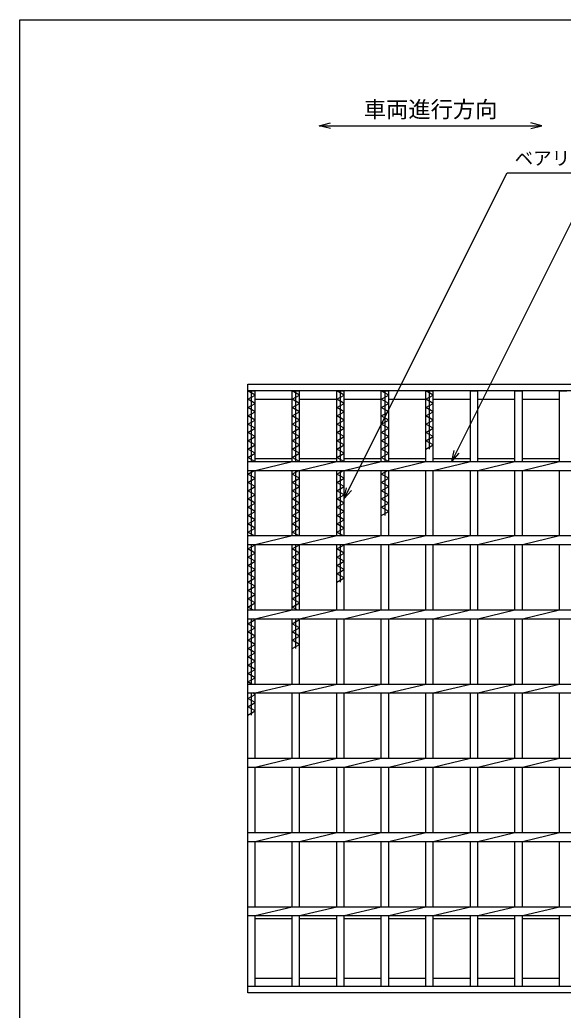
# Model space of a CAD drawing. Units: millimetres, scale not verified. Extents: x -910 to 866, y -641 to 527.
# Drawn here: x -864 to -498, y -140 to 527 of the extents above; entities that cross this region are included whole.
import ezdxf
from ezdxf.enums import TextEntityAlignment as Align

# ---------------------------------------------------------------- set-up
doc = ezdxf.new("R2010")
doc.units = ezdxf.units.MM
doc.header["$LTSCALE"] = 5
for name, color, linetype, lineweight in [('0_2', 150, 'Continuous', 25), ('16', 3, 'Continuous', 25), ('22', 4, 'Continuous', 25)]:
    doc.layers.add(name, color=color, linetype=linetype, lineweight=lineweight)
doc.styles.add('ベクトル', font='')
doc.styles.get('ベクトル').set_extended_font_data('ベクトル')

msp = doc.modelspace()

# ---------------------------------------------------------------- linework, layer by layer
at = {"layer": '0_2'}
for p, q in [((-864.5, -573.25), (-864.5, 526.75)), ((-864.5, 526.75), (865.5, 526.75))]:
    msp.add_line(p, q, dxfattribs=at)
at = {"layer": '0_2', "color": 4}
for p, q in [((-662.792, 455.417), (-655.292, 457.417)), ((-655.292, 453.417), (-662.792, 455.417)), ((-662.792, 455.417), (-512.792, 455.417)), ((-512.792, 455.417), (-520.292, 457.417)), ((-520.292, 453.417), (-512.792, 455.417))]:
    msp.add_line(p, q, dxfattribs=at)
at = {"layer": '16'}
for p, q in [((-711, 281.25), (-211, 281.25)), ((-711, 276.75), (-711, 281.25)), ((-211, 276.75), (-711, 276.75)), ((-711, -124.25), (-711, 276.75)), ((-711, 276.75), (-706, 276.75)), ((-706, 273.95), (-711, 276.75)), ((-711, 271.15), (-706, 273.95)), ((-708.5, 229.25), (-708.5, 276.75)), ((-706, 229.25), (-706, 276.75)), ((-681, 229.25), (-681, 276.75)), ((-681, 276.75), (-676, 276.75)), ((-676, 273.95), (-681, 276.75)), ((-681, 271.15), (-676, 273.95)), ((-678.5, 229.25), (-678.5, 276.75)), ((-676, 229.25), (-676, 276.75)), ((-651, 229.25), (-651, 276.75)), ((-651, 276.75), (-646, 276.75)), ((-646, 273.95), (-651, 276.75)), ((-651, 271.15), (-646, 273.95)), ((-648.5, 229.25), (-648.5, 276.75)), ((-646, 229.25), (-646, 276.75)), ((-621, 229.25), (-621, 276.75)), ((-621, 276.75), (-616, 276.75)), ((-616, 273.95), (-621, 276.75)), ((-621, 271.15), (-616, 273.95)), ((-618.5, 229.25), (-618.5, 276.75)), ((-616, 229.25), (-616, 276.75)), ((-591, 229.25), (-591, 276.75)), ((-591, 276.75), (-586, 276.75)), ((-586, 273.95), (-591, 276.75)), ((-591, 271.15), (-586, 273.95)), ((-588.5, 237.55), (-588.5, 276.75)), ((-586, 229.25), (-586, 276.75)), ((-561, 229.25), (-561, 276.75)), ((-561, 276.75), (-556, 276.75)), ((-556, 229.25), (-556, 276.75)), ((-531, 229.25), (-531, 276.75)), ((-531, 276.75), (-526, 276.75)), ((-526, 229.25), (-526, 276.75)), ((-501, 229.25), (-501, 276.75)), ((-501, 276.75), (-496, 276.75)), ((-706, 268.35), (-711, 271.15)), ((-711, 265.55), (-706, 268.35)), ((-706, 271.25), (-681, 271.25)), ((-676, 268.35), (-681, 271.15)), ((-681, 265.55), (-676, 268.35)), ((-676, 271.25), (-651, 271.25)), ((-646, 268.35), (-651, 271.15)), ((-651, 265.55), (-646, 268.35)), ((-646, 271.25), (-621, 271.25)), ((-616, 268.35), (-621, 271.15)), ((-621, 265.55), (-616, 268.35)), ((-616, 271.25), (-591, 271.25)), ((-586, 268.35), (-591, 271.15)), ((-591, 265.55), (-586, 268.35)), ((-586, 271.25), (-561, 271.25)), ((-556, 271.25), (-531, 271.25)), ((-526, 271.25), (-501, 271.25)), ((-706, 262.75), (-711, 265.55)), ((-711, 259.95), (-706, 262.75)), ((-676, 262.75), (-681, 265.55)), ((-681, 259.95), (-676, 262.75)), ((-646, 262.75), (-651, 265.55)), ((-651, 259.95), (-646, 262.75)), ((-616, 262.75), (-621, 265.55)), ((-621, 259.95), (-616, 262.75)), ((-586, 262.75), (-591, 265.55)), ((-591, 259.95), (-586, 262.75)), ((-706, 257.15), (-711, 259.95)), ((-711, 254.35), (-706, 257.15)), ((-706, 251.55), (-711, 254.35)), ((-676, 257.15), (-681, 259.95)), ((-681, 254.35), (-676, 257.15)), ((-676, 251.55), (-681, 254.35)), ((-646, 257.15), (-651, 259.95)), ((-651, 254.35), (-646, 257.15)), ((-646, 251.55), (-651, 254.35)), ((-616, 257.15), (-621, 259.95)), ((-621, 254.35), (-616, 257.15)), ((-616, 251.55), (-621, 254.35)), ((-586, 257.15), (-591, 259.95)), ((-591, 254.35), (-586, 257.15)), ((-586, 251.55), (-591, 254.35)), ((-711, 248.75), (-706, 251.55)), ((-706, 245.95), (-711, 248.75)), ((-681, 248.75), (-676, 251.55)), ((-676, 245.95), (-681, 248.75)), ((-651, 248.75), (-646, 251.55)), ((-646, 245.95), (-651, 248.75)), ((-621, 248.75), (-616, 251.55)), ((-616, 245.95), (-621, 248.75)), ((-591, 248.75), (-586, 251.55)), ((-586, 245.95), (-591, 248.75)), ((-711, 243.15), (-706, 245.95)), ((-706, 240.35), (-711, 243.15)), ((-711, 237.55), (-706, 240.35)), ((-681, 243.15), (-676, 245.95)), ((-676, 240.35), (-681, 243.15)), ((-681, 237.55), (-676, 240.35)), ((-651, 243.15), (-646, 245.95)), ((-646, 240.35), (-651, 243.15)), ((-651, 237.55), (-646, 240.35)), ((-621, 243.15), (-616, 245.95)), ((-616, 240.35), (-621, 243.15)), ((-621, 237.55), (-616, 240.35)), ((-591, 243.15), (-586, 245.95)), ((-586, 240.35), (-591, 243.15)), ((-591, 237.55), (-586, 240.35)), ((-706, 234.75), (-711, 237.55)), ((-711, 231.95), (-706, 234.75)), ((-676, 234.75), (-681, 237.55)), ((-681, 231.95), (-676, 234.75)), ((-646, 234.75), (-651, 237.55)), ((-651, 231.95), (-646, 234.75)), ((-616, 234.75), (-621, 237.55)), ((-621, 231.95), (-616, 234.75)), ((-706.179, 229.25), (-711, 231.95)), ((-711, 229.25), (-211, 229.25)), ((-711, 223.25), (-711, 229.25)), ((-706, 231.25), (-681, 231.25)), ((-706, 223.25), (-681, 229.25)), ((-676.179, 229.25), (-681, 231.95)), ((-676, 231.25), (-651, 231.25)), ((-676, 223.25), (-651, 229.25)), ((-646.179, 229.25), (-651, 231.95)), ((-646, 231.25), (-621, 231.25)), ((-646, 223.25), (-621, 229.25)), ((-616.179, 229.25), (-621, 231.95)), ((-616, 231.25), (-591, 231.25)), ((-616, 223.25), (-591, 229.25)), ((-586, 231.25), (-561, 231.25)), ((-586, 223.25), (-561, 229.25)), ((-556, 231.25), (-531, 231.25)), ((-556, 223.25), (-531, 229.25)), ((-526, 231.25), (-501, 231.25)), ((-526, 223.25), (-501, 229.25)), ((-711, 223.25), (-211, 223.25)), ((-711, 220.75), (-706.536, 223.25)), ((-706, 217.95), (-711, 220.75)), ((-708.5, 179.25), (-708.5, 223.25)), ((-706, 179.25), (-706, 223.25)), ((-681, 179.25), (-681, 223.25)), ((-681, 220.75), (-676.536, 223.25)), ((-676, 217.95), (-681, 220.75)), ((-678.5, 179.25), (-678.5, 223.25)), ((-676, 179.25), (-676, 223.25)), ((-651, 179.25), (-651, 223.25)), ((-651, 220.75), (-646.536, 223.25)), ((-646, 217.95), (-651, 220.75)), ((-648.5, 179.25), (-648.5, 223.25)), ((-646, 179.25), (-646, 223.25)), ((-621, 179.25), (-621, 223.25)), ((-621, 220.75), (-616.536, 223.25)), ((-616, 217.95), (-621, 220.75)), ((-618.5, 192.75), (-618.5, 223.25)), ((-616, 179.25), (-616, 223.25)), ((-591, 179.25), (-591, 223.25)), ((-586, 179.25), (-586, 223.25)), ((-561, 179.25), (-561, 223.25)), ((-556, 179.25), (-556, 223.25)), ((-531, 179.25), (-531, 223.25)), ((-526, 179.25), (-526, 223.25)), ((-501, 179.25), (-501, 223.25)), ((-711, 215.15), (-706, 217.95)), ((-706, 212.35), (-711, 215.15)), ((-681, 215.15), (-676, 217.95)), ((-676, 212.35), (-681, 215.15)), ((-651, 215.15), (-646, 217.95)), ((-646, 212.35), (-651, 215.15)), ((-621, 215.15), (-616, 217.95)), ((-616, 212.35), (-621, 215.15)), ((-711, 209.55), (-706, 212.35)), ((-706, 206.75), (-711, 209.55)), ((-681, 209.55), (-676, 212.35)), ((-676, 206.75), (-681, 209.55)), ((-651, 209.55), (-646, 212.35)), ((-646, 206.75), (-651, 209.55)), ((-621, 209.55), (-616, 212.35)), ((-616, 206.75), (-621, 209.55)), ((-711, 203.95), (-706, 206.75)), ((-706, 201.15), (-711, 203.95)), ((-711, 198.35), (-706, 201.15)), ((-681, 203.95), (-676, 206.75)), ((-676, 201.15), (-681, 203.95)), ((-681, 198.35), (-676, 201.15)), ((-651, 203.95), (-646, 206.75)), ((-646, 201.15), (-651, 203.95)), ((-651, 198.35), (-646, 201.15)), ((-621, 203.95), (-616, 206.75)), ((-616, 201.15), (-621, 203.95)), ((-621, 198.35), (-616, 201.15)), ((-706, 195.55), (-711, 198.35)), ((-711, 192.75), (-706, 195.55)), ((-676, 195.55), (-681, 198.35)), ((-681, 192.75), (-676, 195.55)), ((-646, 195.55), (-651, 198.35)), ((-651, 192.75), (-646, 195.55)), ((-616, 195.55), (-621, 198.35)), ((-621, 192.75), (-616, 195.55)), ((-706, 189.95), (-711, 192.75)), ((-711, 187.15), (-706, 189.95)), ((-706, 184.35), (-711, 187.15)), ((-676, 189.95), (-681, 192.75)), ((-681, 187.15), (-676, 189.95)), ((-676, 184.35), (-681, 187.15)), ((-646, 189.95), (-651, 192.75)), ((-651, 187.15), (-646, 189.95)), ((-646, 184.35), (-651, 187.15)), ((-711, 181.55), (-706, 184.35)), ((-706.893, 179.25), (-711, 181.55)), ((-681, 181.55), (-676, 184.35)), ((-676.893, 179.25), (-681, 181.55)), ((-651, 181.55), (-646, 184.35)), ((-646.893, 179.25), (-651, 181.55)), ((-711, 179.25), (-211, 179.25)), ((-711, 173.25), (-711, 179.25)), ((-706, 173.25), (-681, 179.25)), ((-676, 173.25), (-651, 179.25)), ((-646, 173.25), (-621, 179.25)), ((-616, 173.25), (-591, 179.25)), ((-586, 173.25), (-561, 179.25)), ((-556, 173.25), (-531, 179.25)), ((-526, 173.25), (-501, 179.25)), ((-711, 173.25), (-211, 173.25)), ((-711, 170.35), (-706, 173.15)), ((-706, 167.55), (-711, 170.35)), ((-711, 164.75), (-706, 167.55)), ((-708.5, 129.25), (-708.5, 173.25)), ((-706, 173.15), (-706.179, 173.25)), ((-706, 129.25), (-706, 173.25)), ((-681, 129.25), (-681, 173.25)), ((-681, 170.35), (-676, 173.15)), ((-676, 167.55), (-681, 170.35)), ((-681, 164.75), (-676, 167.55)), ((-678.5, 129.25), (-678.5, 173.25)), ((-676, 173.15), (-676.179, 173.25)), ((-676, 129.25), (-676, 173.25)), ((-651, 129.25), (-651, 173.25)), ((-651, 170.35), (-646, 173.15)), ((-646, 167.55), (-651, 170.35)), ((-651, 164.75), (-646, 167.55)), ((-648.5, 147.95), (-648.5, 173.25)), ((-646, 173.15), (-646.179, 173.25)), ((-646, 129.25), (-646, 173.25)), ((-621, 129.25), (-621, 173.25)), ((-616, 129.25), (-616, 173.25)), ((-591, 129.25), (-591, 173.25)), ((-586, 129.25), (-586, 173.25)), ((-561, 129.25), (-561, 173.25)), ((-556, 129.25), (-556, 173.25)), ((-531, 129.25), (-531, 173.25)), ((-526, 129.25), (-526, 173.25)), ((-501, 129.25), (-501, 173.25)), ((-706, 161.95), (-711, 164.75)), ((-711, 159.15), (-706, 161.95)), ((-676, 161.95), (-681, 164.75)), ((-681, 159.15), (-676, 161.95)), ((-646, 161.95), (-651, 164.75)), ((-651, 159.15), (-646, 161.95)), ((-706, 156.35), (-711, 159.15)), ((-711, 153.55), (-706, 156.35)), ((-706, 150.75), (-711, 153.55)), ((-676, 156.35), (-681, 159.15)), ((-681, 153.55), (-676, 156.35)), ((-676, 150.75), (-681, 153.55)), ((-646, 156.35), (-651, 159.15)), ((-651, 153.55), (-646, 156.35)), ((-646, 150.75), (-651, 153.55)), ((-711, 147.95), (-706, 150.75)), ((-706, 145.15), (-711, 147.95)), ((-681, 147.95), (-676, 150.75)), ((-676, 145.15), (-681, 147.95)), ((-651, 147.95), (-646, 150.75)), ((-711, 142.35), (-706, 145.15)), ((-706, 139.55), (-711, 142.35)), ((-681, 142.35), (-676, 145.15)), ((-676, 139.55), (-681, 142.35)), ((-711, 136.75), (-706, 139.55)), ((-706, 133.95), (-711, 136.75)), ((-711, 131.15), (-706, 133.95)), ((-681, 136.75), (-676, 139.55)), ((-676, 133.95), (-681, 136.75)), ((-681, 131.15), (-676, 133.95)), ((-707.607, 129.25), (-711, 131.15)), ((-711, 129.25), (-211, 129.25)), ((-711, 123.25), (-711, 129.25)), ((-706, 123.25), (-681, 129.25)), ((-677.607, 129.25), (-681, 131.15)), ((-676, 123.25), (-651, 129.25)), ((-646, 123.25), (-621, 129.25)), ((-616, 123.25), (-591, 129.25)), ((-586, 123.25), (-561, 129.25)), ((-556, 123.25), (-531, 129.25)), ((-526, 123.25), (-501, 129.25)), ((-711, 123.25), (-211, 123.25)), ((-711, 119.95), (-706, 122.75)), ((-708.5, 79.25), (-708.5, 123.25)), ((-706, 122.75), (-706.893, 123.25)), ((-706, 79.25), (-706, 123.25)), ((-681, 79.25), (-681, 123.25)), ((-681, 119.95), (-676, 122.75)), ((-678.5, 103.15), (-678.5, 123.25)), ((-676, 122.75), (-676.893, 123.25)), ((-676, 79.25), (-676, 123.25)), ((-651, 79.25), (-651, 123.25)), ((-646, 79.25), (-646, 123.25)), ((-621, 79.25), (-621, 123.25)), ((-616, 79.25), (-616, 123.25)), ((-591, 79.25), (-591, 123.25)), ((-586, 79.25), (-586, 123.25)), ((-561, 79.25), (-561, 123.25)), ((-556, 79.25), (-556, 123.25)), ((-531, 79.25), (-531, 123.25)), ((-526, 79.25), (-526, 123.25)), ((-501, 79.25), (-501, 123.25)), ((-706, 117.15), (-711, 119.95)), ((-711, 114.35), (-706, 117.15)), ((-706, 111.55), (-711, 114.35)), ((-676, 117.15), (-681, 119.95)), ((-681, 114.35), (-676, 117.15)), ((-676, 111.55), (-681, 114.35)), ((-711, 108.75), (-706, 111.55)), ((-706, 105.95), (-711, 108.75)), ((-681, 108.75), (-676, 111.55)), ((-676, 105.95), (-681, 108.75)), ((-711, 103.15), (-706, 105.95)), ((-706, 100.35), (-711, 103.15)), ((-711, 97.55), (-706, 100.35)), ((-681, 103.15), (-676, 105.95)), ((-706, 94.75), (-711, 97.55)), ((-711, 91.95), (-706, 94.75)), ((-706, 89.15), (-711, 91.95)), ((-711, 86.35), (-706, 89.15)), ((-706, 83.55), (-711, 86.35)), ((-711, 80.75), (-706, 83.55)), ((-708.321, 79.25), (-711, 80.75)), ((-711, 79.25), (-211, 79.25)), ((-711, 73.25), (-711, 79.25)), ((-706, 73.25), (-681, 79.25)), ((-676, 73.25), (-651, 79.25)), ((-646, 73.25), (-621, 79.25)), ((-616, 73.25), (-591, 79.25)), ((-586, 73.25), (-561, 79.25)), ((-556, 73.25), (-531, 79.25)), ((-526, 73.25), (-501, 79.25)), ((-711, 73.25), (-211, 73.25)), ((-711, 69.55), (-706, 72.35)), ((-706, 66.75), (-711, 69.55)), ((-711, 63.95), (-706, 66.75)), ((-708.5, 58.35), (-708.5, 73.25)), ((-706, 72.35), (-707.607, 73.25)), ((-706, 29.25), (-706, 73.25)), ((-681, 29.25), (-681, 73.25)), ((-676, 29.25), (-676, 73.25)), ((-651, 29.25), (-651, 73.25)), ((-646, 29.25), (-646, 73.25)), ((-621, 29.25), (-621, 73.25)), ((-616, 29.25), (-616, 73.25)), ((-591, 29.25), (-591, 73.25)), ((-586, 29.25), (-586, 73.25)), ((-561, 29.25), (-561, 73.25)), ((-556, 29.25), (-556, 73.25)), ((-531, 29.25), (-531, 73.25)), ((-526, 29.25), (-526, 73.25)), ((-501, 29.25), (-501, 73.25)), ((-706, 61.15), (-711, 63.95)), ((-711, 58.35), (-706, 61.15)), ((-711, 29.25), (-211, 29.25)), ((-711, 23.25), (-711, 29.25)), ((-706, 23.25), (-681, 29.25)), ((-676, 23.25), (-651, 29.25)), ((-646, 23.25), (-621, 29.25)), ((-616, 23.25), (-591, 29.25)), ((-586, 23.25), (-561, 29.25)), ((-556, 23.25), (-531, 29.25)), ((-526, 23.25), (-501, 29.25)), ((-711, 23.25), (-211, 23.25)), ((-706, -20.75), (-706, 23.25)), ((-681, -20.75), (-681, 23.25)), ((-676, -20.75), (-676, 23.25)), ((-651, -20.75), (-651, 23.25)), ((-646, -20.75), (-646, 23.25)), ((-621, -20.75), (-621, 23.25)), ((-616, -20.75), (-616, 23.25)), ((-591, -20.75), (-591, 23.25)), ((-586, -20.75), (-586, 23.25)), ((-561, -20.75), (-561, 23.25)), ((-556, -20.75), (-556, 23.25)), ((-531, -20.75), (-531, 23.25)), ((-526, -20.75), (-526, 23.25)), ((-501, -20.75), (-501, 23.25)), ((-711, -20.75), (-211, -20.75)), ((-711, -26.75), (-711, -20.75)), ((-706, -26.75), (-681, -20.75)), ((-676, -26.75), (-651, -20.75)), ((-646, -26.75), (-621, -20.75)), ((-616, -26.75), (-591, -20.75)), ((-586, -26.75), (-561, -20.75)), ((-556, -26.75), (-531, -20.75)), ((-526, -26.75), (-501, -20.75)), ((-711, -26.75), (-211, -26.75)), ((-706, -70.75), (-706, -26.75)), ((-681, -70.75), (-681, -26.75)), ((-676, -70.75), (-676, -26.75)), ((-651, -70.75), (-651, -26.75)), ((-646, -70.75), (-646, -26.75)), ((-621, -70.75), (-621, -26.75)), ((-616, -70.75), (-616, -26.75)), ((-591, -70.75), (-591, -26.75)), ((-586, -70.75), (-586, -26.75)), ((-561, -70.75), (-561, -26.75)), ((-556, -70.75), (-556, -26.75)), ((-531, -70.75), (-531, -26.75)), ((-526, -70.75), (-526, -26.75)), ((-501, -70.75), (-501, -26.75)), ((-711, -70.75), (-211, -70.75)), ((-711, -76.75), (-711, -70.75)), ((-706, -76.75), (-681, -70.75)), ((-676, -76.75), (-651, -70.75)), ((-646, -76.75), (-621, -70.75)), ((-616, -76.75), (-591, -70.75)), ((-586, -76.75), (-561, -70.75)), ((-556, -76.75), (-531, -70.75)), ((-526, -76.75), (-501, -70.75)), ((-711, -76.75), (-211, -76.75)), ((-706, -124.25), (-706, -76.75)), ((-706, -78.75), (-681, -78.75)), ((-681, -124.25), (-681, -76.75)), ((-676, -124.25), (-676, -76.75)), ((-676, -78.75), (-651, -78.75)), ((-651, -124.25), (-651, -76.75)), ((-646, -124.25), (-646, -76.75)), ((-646, -78.75), (-621, -78.75)), ((-621, -124.25), (-621, -76.75)), ((-616, -124.25), (-616, -76.75)), ((-616, -78.75), (-591, -78.75)), ((-591, -124.25), (-591, -76.75)), ((-586, -124.25), (-586, -76.75)), ((-586, -78.75), (-561, -78.75)), ((-561, -124.25), (-561, -76.75)), ((-556, -124.25), (-556, -76.75)), ((-556, -78.75), (-531, -78.75)), ((-531, -124.25), (-531, -76.75)), ((-526, -124.25), (-526, -76.75)), ((-526, -78.75), (-501, -78.75)), ((-501, -124.25), (-501, -76.75)), ((-706, -118.75), (-681, -118.75)), ((-676, -118.75), (-651, -118.75)), ((-646, -118.75), (-621, -118.75)), ((-616, -118.75), (-591, -118.75)), ((-586, -118.75), (-561, -118.75)), ((-556, -118.75), (-531, -118.75)), ((-526, -118.75), (-501, -118.75)), ((-711, -124.25), (-211, -124.25)), ((-711, -128.75), (-711, -124.25)), ((-711, -124.25), (-706, -124.25)), ((-681, -124.25), (-676, -124.25)), ((-651, -124.25), (-646, -124.25)), ((-621, -124.25), (-616, -124.25)), ((-591, -124.25), (-586, -124.25)), ((-561, -124.25), (-556, -124.25)), ((-531, -124.25), (-526, -124.25)), ((-501, -124.25), (-496, -124.25)), ((-211, -128.75), (-711, -128.75))]:
    msp.add_line(p, q, dxfattribs=at)
at = {"layer": '22'}
for p, q in [((-646, 204.25), (-536.25, 423.75)), ((-536.25, 423.75), (-306.25, 423.75)), ((-573.5, 229.25), (-487.25, 401.75)), ((-573.5, 229.25), (-572, 236.55)), ((-573.5, 229.25), (-568.5, 234.75)), ((-646, 204.25), (-644.5, 211.55)), ((-646, 204.25), (-641, 209.75))]:
    msp.add_line(p, q, dxfattribs=at)

# ---------------------------------------------------------------- texts
at = {"layer": '0_2', "color": 2, "style": 'ベクトル'}
msp.add_text('車両進行方向', height=11, dxfattribs=at).set_placement((-632.792, 466.417), align=Align.MIDDLE_LEFT)
at = {"layer": '22', "color": 2, "style": 'ベクトル'}
msp.add_text('ベアリングバー：', height=9.164, dxfattribs=at).set_placement((-531.25, 433.5), align=Align.MIDDLE_LEFT)

doc.saveas('drawing.dxf')
